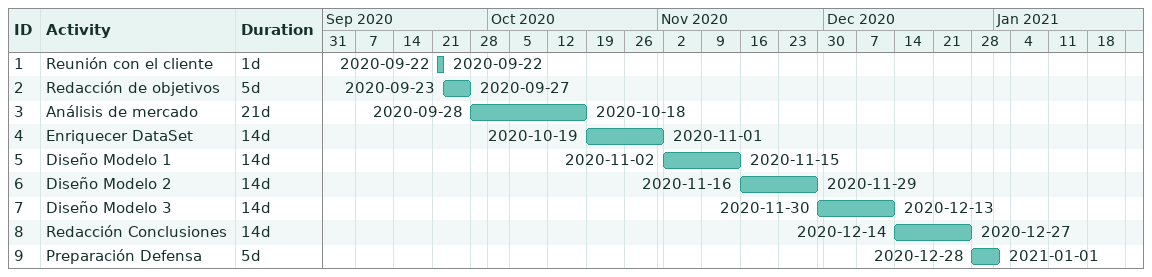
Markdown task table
| ID | Task | Duration | Start | Finish |
|---|---|---|---|---|
| 1 | Reunión con el cliente | 1d | 2020-09-22 | 2020-09-22 |
| 2 | Redacción de objetivos | 5d | 2020-09-23 | 2020-09-27 |
| 3 | Análisis de mercado | 21d | 2020-09-28 | 2020-10-18 |
| 4 | Enriquecer DataSet | 14d | 2020-10-19 | 2020-11-01 |
| 5 | Diseño Modelo 1 | 14d | 2020-11-02 | 2020-11-15 |
| 6 | Diseño Modelo 2 | 14d | 2020-11-16 | 2020-11-29 |
| 7 | Diseño Modelo 3 | 14d | 2020-11-30 | 2020-12-13 |
| 8 | Redacción Conclusiones | 14d | 2020-12-14 | 2020-12-27 |
| 9 | Preparación Defensa | 5d | 2020-12-28 | 2021-01-01 |
